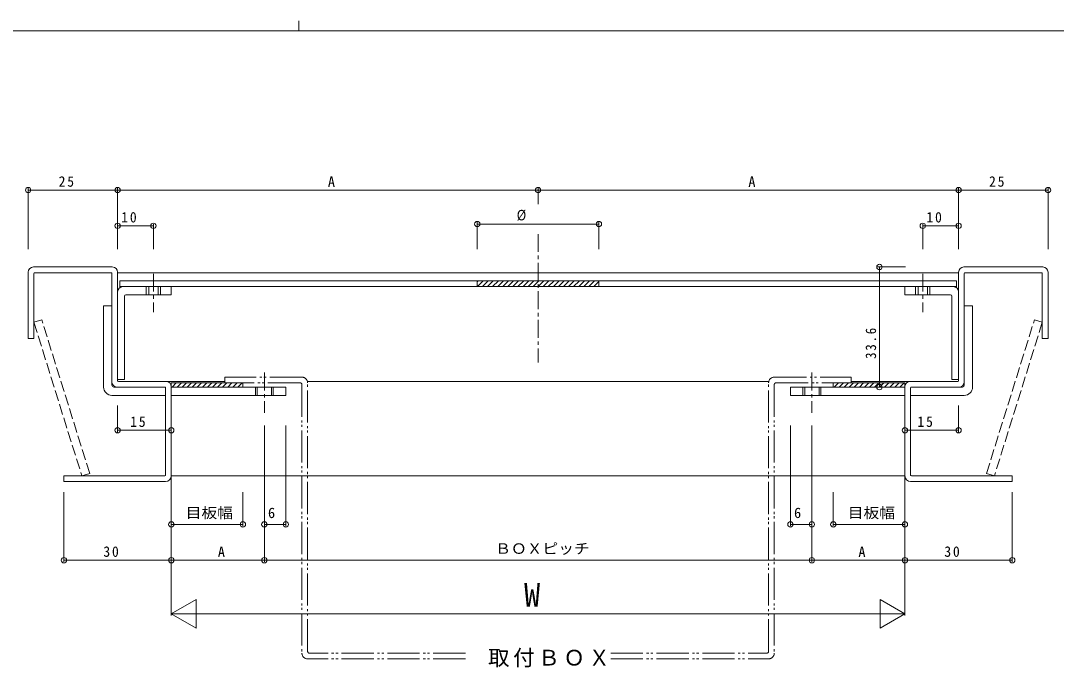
# Model space of a CAD drawing. Units: millimetres on the paper. Extents: x -420 to 373, y -297 to 267.
# Drawn here: x -110.4 to 178.9, y 86.4 to 267.2 of the extents above; entities that cross this region are included whole.
import ezdxf
from ezdxf.enums import TextEntityAlignment as Align

# ---------------------------------------------------------------- set-up
doc = ezdxf.new("R2010")
doc.units = ezdxf.units.MM
for name, pattern in [('CHAIN1', [8, 5, -1, 1, -1]), ('DASHED3', [4, 3, -1]), ('DOUBLE_CHAIN2', [12.8, 9, -1, 0.6, -0.6, 0.6, -1])]:
    doc.linetypes.add(name, pattern=pattern)
for name, color, linetype, lineweight in [('0-1_USER1', 6, 'Continuous', 9), ('0-2_YKK_ZWAK', 7, 'Continuous', 9), ('0-6_YKK_13', 4, 'DASHED3', 9), ('0-7_YKK_D', 7, 'Continuous', 9), ('0-8_YKK_A1', 2, 'Continuous', 9)]:
    doc.layers.add(name, color=color, linetype=linetype, lineweight=lineweight)
doc.styles.add('ＭＳ ゴシック', font='')
doc.styles.get('ＭＳ ゴシック').set_extended_font_data('MS Gothic')

msp = doc.modelspace()

# ---------------------------------------------------------------- linework, layer by layer
at = {"layer": '0-1_USER1'}
for p, q in [((-108.358, 203.332), (-108.358, 220.332)), ((-83.358, 203.332), (-83.358, 220.332)), ((-83.358, 203.332), (-83.358, 220.332)), ((34.142, 216.644), (34.142, 220.332)), ((34.142, 215.916), (34.142, 220.332)), ((151.642, 203.332), (151.642, 220.332)), ((151.642, 203.332), (151.642, 220.332)), ((176.642, 203.332), (176.642, 220.332)), ((-108.358, 219.832), (-83.358, 219.832)), ((-83.358, 219.832), (34.142, 219.832)), ((34.142, 219.832), (151.642, 219.832)), ((176.642, 219.832), (151.642, 219.832)), ((-83.358, 203.332), (-83.358, 210.332)), ((-73.358, 209.832), (-83.358, 209.832)), ((-73.358, 203.332), (-73.358, 210.332)), ((17.142, 203.332), (17.142, 210.836)), ((17.142, 203.332), (17.142, 210.836)), ((17.142, 203.332), (17.142, 210.836)), ((17.142, 210.336), (51.142, 210.336)), ((17.142, 210.336), (51.142, 210.336)), ((17.142, 210.336), (51.142, 210.336)), ((51.142, 203.332), (51.142, 210.836)), ((51.142, 203.332), (51.142, 210.836)), ((51.142, 203.332), (51.142, 210.836)), ((141.642, 203.332), (141.642, 210.332)), ((141.642, 209.832), (151.642, 209.832)), ((151.642, 203.332), (151.642, 210.332)), ((136.808, 198.332), (129.028, 198.332)), ((129.528, 198.332), (129.528, 164.732)), ((-68.358, 164.832), (-68.358, 152.167)), ((136.642, 164.732), (129.028, 164.732)), ((136.642, 164.832), (136.642, 152.167)), ((-83.358, 159.584), (-83.358, 152.167)), ((151.642, 159.584), (151.642, 152.167)), ((-42.358, 154.043), (-42.358, 115.832)), ((-36.358, 154.043), (-36.358, 125.832)), ((104.642, 154.043), (104.642, 125.832)), ((110.642, 154.043), (110.642, 115.832)), ((-83.358, 152.667), (-68.358, 152.667)), ((136.642, 152.667), (151.642, 152.667)), ((-68.358, 139.932), (-68.358, 115.832)), ((136.642, 139.932), (136.642, 115.832)), ((-98.358, 135.332), (-98.358, 115.832)), ((-68.358, 135.332), (-68.358, 125.832)), ((-68.358, 133.332), (-68.358, 100.832)), ((-68.358, 133.332), (-68.358, 115.832)), ((-48.358, 135.332), (-48.358, 125.832)), ((-42.358, 135.332), (-42.358, 115.832)), ((-42.358, 133.332), (-42.358, 125.832)), ((110.642, 135.332), (110.642, 115.832)), ((110.642, 133.332), (110.642, 125.832)), ((116.642, 135.332), (116.642, 125.832)), ((136.642, 135.332), (136.642, 125.832)), ((136.642, 133.332), (136.642, 100.832)), ((136.642, 133.332), (136.642, 115.832)), ((166.642, 135.332), (166.642, 115.832)), ((-68.358, 126.332), (-48.358, 126.332)), ((-42.358, 126.332), (-36.358, 126.332)), ((110.642, 126.332), (104.642, 126.332)), ((116.642, 126.332), (136.642, 126.332)), ((-98.358, 116.332), (-68.358, 116.332)), ((-68.358, 116.332), (-42.358, 116.332)), ((-42.358, 116.332), (110.642, 116.332)), ((136.642, 116.332), (110.642, 116.332)), ((166.642, 116.332), (136.642, 116.332)), ((-68.358, 101.332), (-61.43, 105.332)), ((-61.43, 105.332), (-61.43, 97.332)), ((129.713, 105.332), (129.713, 97.332)), ((136.642, 101.332), (129.713, 105.332)), ((-68.358, 101.332), (-61.43, 97.332)), ((-68.358, 101.332), (136.642, 101.332)), ((136.642, 101.332), (129.713, 97.332))]:
    msp.add_line(p, q, dxfattribs=at)
for centre in [(-108.358, 219.832), (-83.358, 219.832), (-83.358, 219.832), (34.142, 219.832), (34.142, 219.832), (151.642, 219.832), (151.642, 219.832), (176.642, 219.832), (-83.358, 209.832), (-73.358, 209.832), (17.142, 210.336), (17.142, 210.336), (17.142, 210.336), (51.142, 210.336), (51.142, 210.336), (51.142, 210.336), (141.642, 209.832), (151.642, 209.832), (129.528, 198.332), (129.528, 164.732), (-83.358, 152.667), (-68.358, 152.667), (136.642, 152.667), (151.642, 152.667), (-68.358, 126.332), (-48.358, 126.332), (-42.358, 126.332), (-36.358, 126.332), (104.642, 126.332), (110.642, 126.332), (116.642, 126.332), (136.642, 126.332), (-98.358, 116.332), (-68.358, 116.332), (-68.358, 116.332), (-42.358, 116.332), (-42.358, 116.332), (110.642, 116.332), (110.642, 116.332), (136.642, 116.332), (136.642, 116.332), (166.642, 116.332)]:
    msp.add_circle(centre, 0.75, dxfattribs=at)
at = {"layer": '0-2_YKK_ZWAK'}
for p, q in [((-32.686, 267.2), (-32.686, 264.4)), ((352.3, 264.4), (-417.7, 264.4))]:
    msp.add_line(p, q, dxfattribs=at)
at = {"layer": '0-6_YKK_13'}
for p, q in [((-106.758, 182.89), (-104.563, 183.575)), ((-106.758, 182.89), (-93.358, 139.932)), ((-91.163, 140.616), (-104.563, 183.575)), ((159.446, 140.616), (172.846, 183.575)), ((175.042, 182.89), (161.642, 139.932)), ((175.042, 182.89), (172.846, 183.575)), ((-93.358, 139.932), (-91.163, 140.616)), ((161.642, 139.932), (159.446, 140.616))]:
    msp.add_line(p, q, dxfattribs=at)
at = {"layer": '0-7_YKK_D', "linetype": 'CHAIN1'}
for p, q in [((34.142, 207.521), (34.142, 171.65)), ((-73.358, 196.432), (-73.358, 185.686)), ((141.642, 196.432), (141.642, 185.686)), ((-42.358, 168.785), (-42.358, 157.537)), ((110.642, 168.785), (110.642, 157.537))]:
    msp.add_line(p, q, dxfattribs=at)
at = {"layer": '0-7_YKK_D'}
for p, q in [((-108.358, 196.832), (-108.358, 178.332)), ((-84.858, 198.332), (-106.858, 198.332)), ((-83.358, 196.832), (-83.358, 166.532)), ((151.642, 196.832), (151.642, 166.532)), ((153.142, 198.332), (175.142, 198.332)), ((176.642, 196.832), (176.642, 178.332)), ((-106.758, 196.532), (-106.758, 178.332)), ((-85.158, 196.732), (-106.558, 196.732)), ((-84.958, 196.532), (-84.958, 166.232)), ((-82.758, 194.432), (-82.758, 192.832)), ((-82.758, 194.432), (151.042, 194.432)), ((17.142, 192.832), (17.142, 194.432)), ((17.142, 192.832), (17.142, 194.432)), ((17.142, 194.187), (17.386, 194.432)), ((17.142, 192.832), (17.142, 194.432)), ((17.2, 192.832), (18.8, 194.432)), ((18.615, 192.832), (20.215, 194.432)), ((20.029, 192.832), (21.629, 194.432)), ((21.443, 192.832), (23.043, 194.432)), ((22.857, 192.832), (24.457, 194.432)), ((24.271, 192.832), (25.871, 194.432)), ((25.686, 192.832), (27.286, 194.432)), ((27.1, 192.832), (28.7, 194.432)), ((28.514, 192.832), (30.114, 194.432)), ((29.928, 192.832), (31.528, 194.432)), ((31.343, 192.832), (32.943, 194.432)), ((32.757, 192.832), (34.357, 194.432)), ((34.171, 192.832), (35.771, 194.432)), ((35.585, 192.832), (37.185, 194.432)), ((36.999, 192.832), (38.599, 194.432)), ((38.414, 192.832), (40.014, 194.432)), ((39.828, 192.832), (41.428, 194.432)), ((41.242, 192.832), (42.842, 194.432)), ((42.656, 192.832), (44.256, 194.432)), ((44.071, 192.832), (45.67, 194.432)), ((45.485, 192.832), (47.085, 194.432)), ((46.899, 192.832), (48.499, 194.432)), ((48.313, 192.832), (49.913, 194.432)), ((49.727, 192.832), (51.141, 194.246)), ((51.141, 192.832), (51.141, 194.432)), ((51.141, 192.832), (51.141, 194.432)), ((51.141, 192.832), (51.141, 194.432)), ((151.042, 194.432), (151.042, 192.832)), ((153.242, 196.532), (153.242, 166.232)), ((153.442, 196.732), (174.842, 196.732)), ((175.042, 196.532), (175.042, 178.332)), ((-82.758, 192.532), (-82.758, 192.832)), ((151.042, 192.832), (-82.758, 192.832)), ((-68.358, 192.832), (-68.358, 190.532)), ((136.642, 192.832), (136.642, 190.532)), ((151.042, 192.532), (151.042, 192.832)), ((-81.458, 190.132), (-81.458, 166.832)), ((-81.058, 190.532), (-68.358, 190.532)), ((149.342, 190.532), (136.642, 190.532)), ((149.742, 190.132), (149.742, 166.832)), ((-84.958, 187.432), (-87.258, 187.432)), ((-87.258, 187.432), (-87.258, 164.732)), ((-84.958, 187.432), (-84.958, 165.232)), ((153.242, 187.432), (155.542, 187.432)), ((153.242, 187.432), (153.242, 165.232)), ((155.542, 187.432), (155.542, 164.732)), ((-108.358, 178.332), (-106.758, 178.332)), ((176.642, 178.332), (175.042, 178.332)), ((-83.358, 166.832), (-81.458, 166.832)), ((-69.858, 166.332), (-83.158, 166.332)), ((-68.358, 165.932), (-68.358, 164.732)), ((-48.358, 165.932), (-68.358, 165.932)), ((-68.157, 164.732), (-66.957, 165.932)), ((-66.743, 164.732), (-65.543, 165.932)), ((-65.329, 164.732), (-64.129, 165.932)), ((-63.915, 164.732), (-62.715, 165.932)), ((-62.501, 164.732), (-61.301, 165.932)), ((-61.086, 164.732), (-59.886, 165.932)), ((-59.672, 164.732), (-58.472, 165.932)), ((-58.258, 164.732), (-57.058, 165.932)), ((-56.844, 164.732), (-55.644, 165.932)), ((-55.43, 164.732), (-54.23, 165.932)), ((-54.015, 164.732), (-52.815, 165.932)), ((-52.601, 164.732), (-51.401, 165.932)), ((-51.187, 164.732), (-49.987, 165.932)), ((-49.773, 164.732), (-48.573, 165.932)), ((-48.358, 165.932), (-48.358, 164.732)), ((116.642, 165.932), (116.642, 164.732)), ((116.642, 165.932), (136.642, 165.932)), ((116.843, 164.732), (118.043, 165.932)), ((118.257, 164.732), (119.457, 165.932)), ((119.671, 164.732), (120.871, 165.932)), ((121.085, 164.732), (122.285, 165.932)), ((122.499, 164.732), (123.699, 165.932)), ((123.914, 164.732), (125.114, 165.932)), ((125.328, 164.732), (126.528, 165.932)), ((126.742, 164.732), (127.942, 165.932)), ((128.156, 164.732), (129.356, 165.932)), ((129.57, 164.732), (130.77, 165.932)), ((130.985, 164.732), (132.185, 165.932)), ((132.399, 164.732), (133.599, 165.932)), ((133.813, 164.732), (135.013, 165.932)), ((135.227, 164.732), (136.427, 165.932)), ((136.642, 165.932), (136.642, 164.732)), ((138.142, 166.332), (151.442, 166.332)), ((151.642, 166.832), (149.742, 166.832)), ((-69.958, 162.432), (-84.958, 162.432)), ((-70.158, 164.732), (-84.458, 164.732)), ((-70.158, 164.732), (-83.458, 164.732)), ((-69.958, 164.532), (-69.958, 140.132)), ((-68.358, 164.832), (-68.358, 139.932)), ((-36.358, 164.732), (-68.358, 164.732)), ((-36.358, 162.432), (-68.358, 162.432)), ((-36.358, 164.732), (-36.358, 162.432)), ((104.642, 164.732), (104.642, 162.432)), ((104.642, 164.732), (136.642, 164.732)), ((104.642, 162.432), (136.642, 162.432)), ((136.642, 164.832), (136.642, 139.932)), ((138.242, 164.532), (138.242, 140.132)), ((138.242, 162.432), (153.242, 162.432)), ((138.442, 164.732), (152.742, 164.732)), ((138.442, 164.732), (151.742, 164.732)), ((-70.158, 139.932), (-98.358, 139.932)), ((-98.358, 139.932), (-98.358, 138.332)), ((138.442, 139.932), (166.642, 139.932)), ((166.642, 139.932), (166.642, 138.332)), ((-69.958, 138.332), (-98.358, 138.332)), ((138.242, 138.332), (166.642, 138.332))]:
    msp.add_line(p, q, dxfattribs=at)
at = {"layer": '0-7_YKK_D', "linetype": 'DASHED3'}
for p, q in [((-75.358, 192.832), (-75.358, 190.532)), ((-74.658, 192.832), (-74.658, 190.532)), ((-72.058, 192.832), (-72.058, 190.532)), ((-71.358, 192.832), (-71.358, 190.532)), ((139.642, 192.832), (139.642, 190.532)), ((140.342, 192.832), (140.342, 190.532)), ((142.942, 192.832), (142.942, 190.532)), ((143.642, 192.832), (143.642, 190.532)), ((-44.858, 164.732), (-44.858, 162.432)), ((-44.358, 164.732), (-44.358, 162.432)), ((-40.358, 164.732), (-40.358, 162.432)), ((-39.858, 162.432), (-39.858, 164.732)), ((108.142, 162.432), (108.142, 164.732)), ((108.642, 164.732), (108.642, 162.432)), ((112.642, 164.732), (112.642, 162.432)), ((113.142, 164.732), (113.142, 162.432))]:
    msp.add_line(p, q, dxfattribs=at)
at = {"layer": '0-7_YKK_D', "linetype": 'DOUBLE_CHAIN2'}
for p, q in [((-53.358, 167.532), (-53.358, 165.932)), ((-31.858, 167.532), (-53.358, 167.532)), ((-32.358, 165.932), (-53.358, 165.932)), ((-31.858, 165.432), (-31.858, 90.332)), ((-30.258, 90.832), (-30.258, 165.932)), ((98.542, 90.832), (98.542, 165.932)), ((100.142, 167.532), (121.642, 167.532)), ((100.142, 165.432), (100.142, 90.332)), ((100.642, 165.932), (121.642, 165.932)), ((121.642, 167.532), (121.642, 165.932)), ((13.841, 90.332), (-29.758, 90.332)), ((54.442, 90.332), (98.042, 90.332)), ((13.841, 88.732), (-30.258, 88.732)), ((54.442, 88.732), (98.542, 88.732))]:
    msp.add_line(p, q, dxfattribs=at)
at = {"layer": '0-7_YKK_D'}
for centre, radius, start, end in [((-106.858, 196.832), 1.5, 90, 180), ((-84.858, 196.832), 1.5, 0, 90), ((153.142, 196.832), 1.5, 90, 180), ((175.142, 196.832), 1.5, 0, 90), ((-106.558, 196.532), 0.2, 90, 180), ((-85.158, 196.532), 0.2, 0, 90), ((153.442, 196.532), 0.2, 90, 180), ((174.842, 196.532), 0.2, 0, 90), ((-81.858, 191.332), 1.5, 90, 180), ((150.142, 191.332), 1.5, 0, 90), ((-81.058, 190.132), 0.4, 90, 180), ((149.342, 190.132), 0.4, 0, 90), ((-83.458, 166.232), 1.5, 180, 270), ((-84.458, 165.232), 0.5, 180, 270), ((-83.158, 166.532), 0.2, 180, 270), ((-69.858, 164.832), 1.5, 0, 90), ((138.142, 164.832), 1.5, 90, 180), ((151.442, 166.532), 0.2, 270, 0), ((151.742, 166.232), 1.5, 270, 0), ((152.742, 165.232), 0.5, 270, 0), ((-84.958, 164.732), 2.3, 180, 270), ((-70.158, 164.532), 0.2, 0, 90), ((138.442, 164.532), 0.2, 90, 180), ((153.242, 164.732), 2.3, 270, 0), ((-70.158, 140.132), 0.2, 270, 0), ((-69.958, 139.932), 1.6, 270, 0), ((138.242, 139.932), 1.6, 180, 270), ((138.442, 140.132), 0.2, 180, 270)]:
    msp.add_arc(centre, radius, start, end, dxfattribs=at)
at = {"layer": '0-7_YKK_D', "linetype": 'DOUBLE_CHAIN2'}
for centre, radius, start, end in [((-32.358, 165.432), 0.5, 0, 90), ((-31.858, 165.932), 1.6, 0, 90), ((100.142, 165.932), 1.6, 90, 180), ((100.642, 165.432), 0.5, 90, 180), ((-30.258, 90.332), 1.6, 180, 270), ((-29.758, 90.832), 0.5, 180, 270), ((98.042, 90.832), 0.5, 270, 0), ((98.542, 90.332), 1.6, 270, 0)]:
    msp.add_arc(centre, radius, start, end, dxfattribs=at)
at = {"layer": '0-8_YKK_A1'}
for p, q in [((-83.358, 196.732), (151.642, 196.732)), ((-53.358, 166.332), (-69.858, 166.332)), ((98.592, 166.332), (-30.309, 166.332)), ((138.142, 166.332), (121.642, 166.332)), ((136.642, 139.932), (-68.358, 139.932))]:
    msp.add_line(p, q, dxfattribs=at)

# ---------------------------------------------------------------- texts
at = {"layer": '0-1_USER1', "color": 7, "style": 'ＭＳ ゴシック'}
for s, p in [('A', (-24.608, 219.832)), ('A', (92.892, 219.832)), ('6', (-41.34, 127.232)), ('6', (105.66, 127.232)), ('A', (-55.358, 116.332)), ('A', (123.642, 116.332))]:
    msp.add_text(s, height=2.933, dxfattribs=at).set_placement(p, align=Align.BOTTOM_LEFT)
at = {"layer": '0-1_USER1', "color": 7, "style": 'ＭＳ ゴシック', "width": 1.1}
for s, p in [('目板幅', (-64.34, 127.232)), ('目板幅', (120.66, 127.232)), ('ＢＯＸピッチ', (22.16, 117.232))]:
    msp.add_text(s, height=2.933, dxfattribs=at).set_placement(p, align=Align.BOTTOM_LEFT)
at = {"layer": '0-1_USER1', "style": 'ＭＳ ゴシック'}
msp.add_text('W', height=6.598, dxfattribs=at).set_placement((30.233, 101.332), align=Align.BOTTOM_LEFT)
at = {"layer": '0-1_USER1', "color": 7, "char_height": 2.933, "attachment_point": 7, "style": 'ＭＳ ゴシック'}
for s, insert in [('\\T1.27;\\W0.95;25', (-99.84, 220.732)), ('\\T1.27;\\W0.95;25', (160.16, 220.732)), ('\\T1.28;\\W0.9;%%c\\~\\~', (28.16, 211.236)), ('\\T1.28;\\W0.9;%%c\\~\\~', (28.16, 211.236)), ('\\T1.28;\\W0.9;%%c\\~\\~', (28.16, 211.236)), ('\\T1.27;\\W0.95;10', (-82.34, 210.732)), ('\\T1.27;\\W0.95;10', (142.66, 210.732)), ('\\T1.27;\\W0.95;15', (-79.84, 153.567)), ('\\T1.27;\\W0.95;15', (140.16, 153.567)), ('\\T1.27;\\W0.95;30', (-87.34, 117.232)), ('\\T1.27;\\W0.95;30', (147.66, 117.232))]:
    msp.add_mtext(s, dxfattribs=dict(at, insert=insert))
at = {"layer": '0-1_USER1', "color": 7, "insert": (128.628, 172.622), "char_height": 2.933, "attachment_point": 7, "rotation": 90, "style": 'ＭＳ ゴシック'}
msp.add_mtext('\\T1.28;\\W0.9;33.6', dxfattribs=at)
at = {"layer": '0-7_YKK_D', "color": 3, "insert": (20.155, 86.38), "char_height": 4.399, "attachment_point": 7, "style": 'ＭＳ ゴシック'}
msp.add_mtext('\\T1.17;取付ＢＯＸ', dxfattribs=at)

doc.saveas('drawing.dxf')
